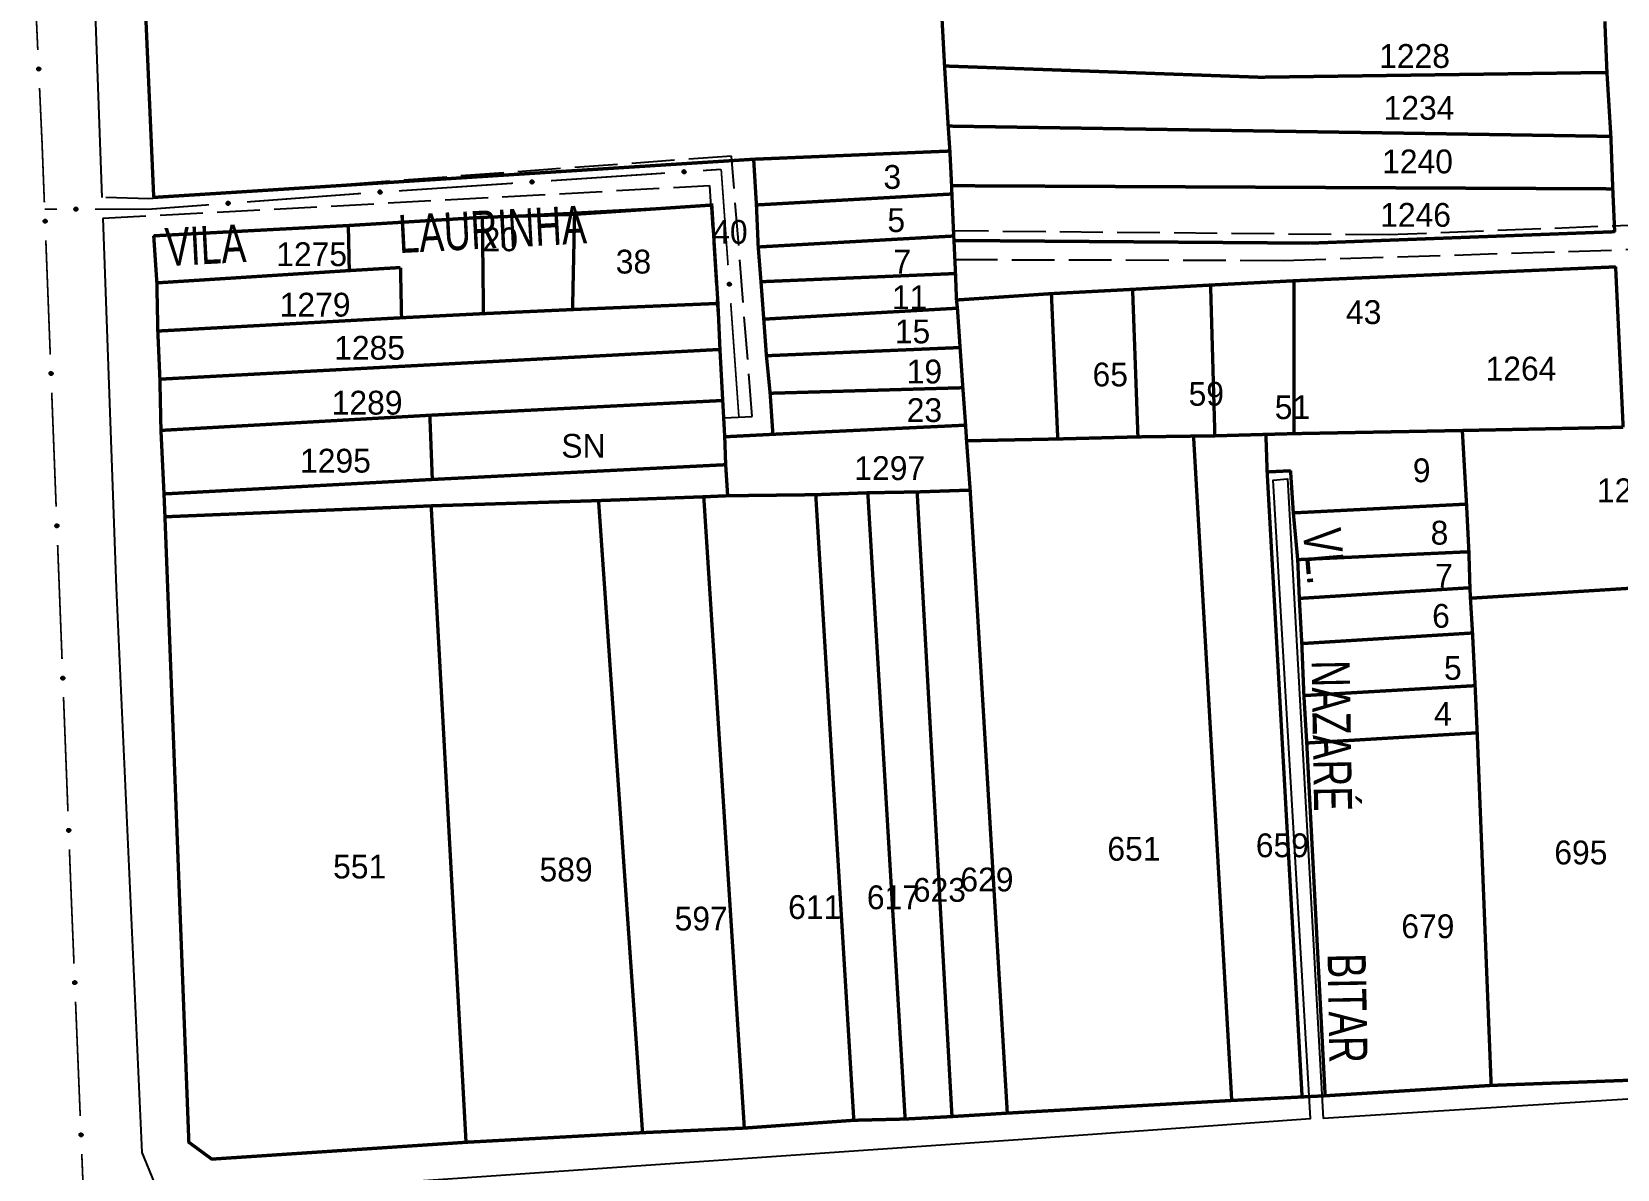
# Model space of a CAD drawing. Extents: x 202481 to 204056, y 4838981 to 4840330.
# Drawn here: x 202743.9 to 202910.4, y 4839512.3 to 4839631.7 of the extents above; entities that cross this region are included whole.
import ezdxf
from ezdxf.enums import TextEntityAlignment as Align

# ---------------------------------------------------------------- set-up
doc = ezdxf.new("R2010")
doc.units = 0
doc.header["$LTSCALE"] = 1.5
doc.header["$MEASUREMENT"] = 0
doc.linetypes.add('TRACO_11', pattern=[8, 3, -1, 3, -1])
for name, color, linetype in [('CD_MALHA_LOTES', 7, 'CONTINUOUS'), ('RU-QUADRA', 210, 'CONTINUOUS'), ('SV-EIXO-RUA-PAV', 20, 'CONTINUOUS'), ('SV-RUA-PAVIM', 7, 'CONTINUOUS'), ('SV-TXT-RUA-PAV', 7, 'CONTINUOUS'), ('Th_NmrPort', 1, 'CONTINUOUS')]:
    doc.layers.add(name, color=color, linetype=linetype)
doc.styles.add('ARIAL', font='ARIAL.SHX')

msp = doc.modelspace()

# ---------------------------------------------------------------- linework, layer by layer
at = {"layer": 'CD_MALHA_LOTES', "linetype": 'Continuous', "const_width": 0.35, "flags": 128}
for points in [[(202756.68, 4839614.35), (202754.56, 4839662.7)], [(202839.74, 4839628.15), (202839.44, 4839633.71)], [(202909.09, 4839632.84), (202909.31, 4839627.47)], [(202840.12, 4839621.84), (202839.74, 4839628.15)], [(202839.74, 4839628.15), (202872.86, 4839626.97)], [(202872.86, 4839626.97), (202909.31, 4839627.47)], [(202909.31, 4839627.47), (202909.72, 4839620.76)], [(202840.3, 4839619.22), (202840.12, 4839621.84)], [(202840.12, 4839621.84), (202909.72, 4839620.76)], [(202909.72, 4839620.76), (202909.92, 4839615.25)], [(202819.69, 4839618.36), (202840.3, 4839619.22)], [(202840.48, 4839615.58), (202840.3, 4839619.22)], [(202819.69, 4839618.36), (202756.68, 4839614.35)], [(202819.98, 4839613.56), (202819.69, 4839618.36)], [(202840.51, 4839614.71), (202840.48, 4839615.58)], [(202840.48, 4839615.58), (202909.92, 4839615.25)], [(202819.98, 4839613.56), (202840.51, 4839614.71)], [(202840.7, 4839610.3), (202840.51, 4839614.71)], [(202909.92, 4839615.25), (202910.12, 4839610.75)], [(202777.12, 4839611.4), (202791.2, 4839612.26)], [(202791.2, 4839612.26), (202800.88, 4839612.58)], [(202791.31, 4839602.15), (202791.2, 4839612.26)], [(202800.67, 4839602.58), (202800.88, 4839612.58)], [(202800.88, 4839612.58), (202815.29, 4839613.55), (202815.94, 4839603.22)], [(202820.17, 4839609.15), (202819.98, 4839613.56)], [(202756.68, 4839610.32), (202777.12, 4839611.4)], [(202777.22, 4839606.67), (202777.12, 4839611.4)], [(202910.12, 4839610.75), (202878.17, 4839609.55)], [(202757.01, 4839605.38), (202756.68, 4839610.32)], [(202820.17, 4839609.15), (202840.7, 4839610.3)], [(202820.46, 4839605.5), (202820.17, 4839609.15)], [(202840.73, 4839609.83), (202840.7, 4839610.3)], [(202840.73, 4839609.83), (202840.89, 4839606.36)], [(202878.17, 4839609.55), (202840.73, 4839609.83)], [(202876.44, 4839605.6), (202910.22, 4839607.06)], [(202910.22, 4839607.06), (202911.01, 4839590.22)], [(202757.01, 4839605.38), (202777.22, 4839606.67)], [(202782.6, 4839606.99), (202777.22, 4839606.67)], [(202782.71, 4839601.72), (202782.6, 4839606.99)], [(202820.46, 4839605.5), (202840.89, 4839606.36)], [(202820.75, 4839601.57), (202820.46, 4839605.5)], [(202840.89, 4839606.36), (202840.99, 4839603.58)], [(202867.68, 4839605.15), (202876.44, 4839605.6)], [(202876.44, 4839589.55), (202876.44, 4839605.6)], [(202757.11, 4839600.32), (202757.01, 4839605.38)], [(202840.99, 4839603.58), (202850.96, 4839604.25)], [(202850.96, 4839604.25), (202859.49, 4839604.7)], [(202851.63, 4839588.99), (202850.96, 4839604.25)], [(202859.49, 4839604.7), (202867.68, 4839605.15)], [(202860.05, 4839589.21), (202859.49, 4839604.7)], [(202868.13, 4839589.32), (202867.68, 4839605.15)], [(202791.31, 4839602.15), (202782.71, 4839601.72)], [(202800.67, 4839602.58), (202791.31, 4839602.15)], [(202815.94, 4839603.22), (202800.67, 4839602.58)], [(202815.94, 4839603.22), (202816.15, 4839598.39)], [(202820.75, 4839601.57), (202841.09, 4839602.72)], [(202841.09, 4839602.72), (202840.99, 4839603.58)], [(202841.37, 4839598.59), (202841.09, 4839602.72)], [(202757.11, 4839600.32), (202782.71, 4839601.72)], [(202821.03, 4839597.73), (202820.75, 4839601.57)], [(202757.33, 4839595.27), (202757.11, 4839600.32)], [(202757.33, 4839595.27), (202816.15, 4839598.39)], [(202816.15, 4839598.39), (202816.44, 4839593.03)], [(202821.03, 4839597.73), (202841.37, 4839598.59)], [(202821.42, 4839593.79), (202821.03, 4839597.73)], [(202841.66, 4839594.37), (202841.37, 4839598.59)], [(202757.44, 4839589.89), (202757.33, 4839595.27)], [(202821.42, 4839593.79), (202841.66, 4839594.37)], [(202821.71, 4839589.48), (202821.42, 4839593.79)], [(202841.95, 4839590.44), (202841.66, 4839594.37)], [(202785.68, 4839591.48), (202816.44, 4839593.03)], [(202816.44, 4839593.03), (202816.65, 4839589.22)], [(202757.44, 4839589.89), (202785.68, 4839591.48)], [(202785.94, 4839584.74), (202785.68, 4839591.48)], [(202841.95, 4839590.44), (202821.71, 4839589.48)], [(202842.05, 4839588.8), (202841.95, 4839590.44)], [(202757.76, 4839583.22), (202757.44, 4839589.89)], [(202816.65, 4839589.22), (202821.71, 4839589.48)], [(202816.75, 4839586.29), (202816.65, 4839589.22)], [(202842.05, 4839588.8), (202851.63, 4839588.99)], [(202842.43, 4839583.62), (202842.05, 4839588.8)], [(202860.05, 4839589.21), (202851.63, 4839588.99)], [(202865.89, 4839589.29), (202860.05, 4839589.21)], [(202865.89, 4839589.29), (202868.13, 4839589.32)], [(202869.9, 4839519.54), (202865.89, 4839589.29)], [(202873.49, 4839589.47), (202868.13, 4839589.32)], [(202873.49, 4839589.47), (202876.44, 4839589.55)], [(202873.62, 4839585.53), (202873.49, 4839589.47)], [(202894.12, 4839589.88), (202876.44, 4839589.55)], [(202894.12, 4839589.88), (202911.01, 4839590.22)], [(202894.56, 4839582.15), (202894.12, 4839589.88)], [(202816.75, 4839586.29), (202785.94, 4839584.74)], [(202816.96, 4839583.03), (202816.75, 4839586.29)], [(202873.62, 4839585.53), (202876.08, 4839585.65)], [(202877.29, 4839519.91), (202873.62, 4839585.53)], [(202876.08, 4839585.65), (202876.37, 4839581.23)], [(202757.76, 4839583.22), (202785.94, 4839584.74)], [(202757.86, 4839580.82), (202757.76, 4839583.22)], [(202785.82, 4839581.97), (202803.4, 4839582.52)], [(202803.4, 4839582.52), (202814.45, 4839582.92)], [(202808.02, 4839516.16), (202803.4, 4839582.52)], [(202814.45, 4839582.92), (202816.96, 4839583.03)], [(202818.71, 4839516.64), (202814.45, 4839582.92)], [(202826.21, 4839583.14), (202816.96, 4839583.03)], [(202826.21, 4839583.14), (202831.68, 4839583.34)], [(202830.21, 4839517.46), (202826.21, 4839583.14)], [(202831.68, 4839583.34), (202836.86, 4839583.43)], [(202835.6, 4839517.59), (202831.68, 4839583.34)], [(202836.86, 4839583.43), (202842.43, 4839583.62)], [(202840.52, 4839517.85), (202836.86, 4839583.43)], [(202846.33, 4839518.21), (202842.43, 4839583.62)], [(202876.37, 4839581.23), (202894.56, 4839582.15)], [(202894.81, 4839577.15), (202894.56, 4839582.15)], [(202757.86, 4839580.82), (202785.82, 4839581.97)], [(202789.48, 4839515.15), (202762.78, 4839513.38), (202760.37, 4839515.15), (202757.86, 4839580.82)], [(202789.48, 4839515.15), (202785.82, 4839581.97)], [(202876.83, 4839576.32), (202876.37, 4839581.23)], [(202876.83, 4839576.32), (202894.81, 4839577.15)], [(202894.92, 4839573.37), (202894.81, 4839577.15)], [(202877, 4839572.25), (202876.83, 4839576.32)], [(202877, 4839572.25), (202894.92, 4839573.37)], [(202877.26, 4839567.51), (202877, 4839572.25)], [(202894.97, 4839572.27), (202894.92, 4839573.37)], [(202894.97, 4839572.27), (202911.64, 4839573.31)], [(202895.19, 4839568.62), (202894.97, 4839572.27)], [(202877.26, 4839567.51), (202895.19, 4839568.62)], [(202877.48, 4839562.05), (202877.26, 4839567.51)], [(202895.46, 4839563.09), (202895.19, 4839568.62)], [(202877.48, 4839562.05), (202895.46, 4839563.09)], [(202895.68, 4839558.14), (202895.46, 4839563.09)], [(202877.78, 4839557.07), (202877.48, 4839562.05)], [(202877.78, 4839557.07), (202895.68, 4839558.14)], [(202897.15, 4839521.12), (202895.68, 4839558.14)], [(202879.71, 4839520.03), (202877.78, 4839557.07)], [(202897.15, 4839521.12), (202879.71, 4839520.03)], [(202913.51, 4839521.73), (202897.15, 4839521.12)], [(202869.9, 4839519.54), (202846.33, 4839518.21)], [(202877.29, 4839519.91), (202869.9, 4839519.54)], [(202879.71, 4839520.03), (202877.29, 4839519.91)], [(202830.21, 4839517.46), (202818.71, 4839516.64)], [(202835.6, 4839517.59), (202830.21, 4839517.46)], [(202840.52, 4839517.85), (202835.6, 4839517.59)], [(202846.33, 4839518.21), (202840.52, 4839517.85)], [(202808.02, 4839516.16), (202789.48, 4839515.15)], [(202818.71, 4839516.64), (202808.02, 4839516.16)]]:
    msp.add_lwpolyline(points, dxfattribs=at)
at = {"layer": 'RU-QUADRA', "linetype": 'Continuous', "const_width": 0.18, "flags": 128}
for points in [[(202913.51, 4839521.73), (202897.15, 4839521.12), (202879.71, 4839520.03), (202877.78, 4839557.07), (202877.48, 4839562.05), (202877.26, 4839567.51), (202877, 4839572.25), (202876.83, 4839576.32), (202876.37, 4839581.23), (202876.08, 4839585.65), (202873.62, 4839585.53), (202877.29, 4839519.91), (202869.9, 4839519.54), (202846.33, 4839518.21), (202840.52, 4839517.85), (202835.6, 4839517.59), (202830.21, 4839517.46), (202818.71, 4839516.64), (202808.02, 4839516.16), (202789.48, 4839515.15), (202762.78, 4839513.38), (202760.37, 4839515.15), (202757.86, 4839580.82), (202757.44, 4839589.89), (202757.33, 4839595.27), (202757.11, 4839600.32), (202757.01, 4839605.38), (202756.68, 4839610.32), (202777.12, 4839611.4), (202791.2, 4839612.26), (202815.29, 4839613.55), (202815.94, 4839603.22), (202816.15, 4839598.39), (202816.44, 4839593.03), (202816.65, 4839589.22), (202821.71, 4839589.48), (202821.42, 4839593.79), (202821.03, 4839597.73), (202820.75, 4839601.57), (202820.46, 4839605.5), (202820.17, 4839609.15), (202819.98, 4839613.56), (202819.69, 4839618.36), (202756.68, 4839614.35), (202754.56, 4839662.7)], [(202909.09, 4839632.84), (202909.31, 4839627.47), (202909.72, 4839620.76), (202909.92, 4839615.25), (202910.12, 4839610.75), (202878.17, 4839609.55), (202840.73, 4839609.83), (202840.89, 4839606.36), (202840.99, 4839603.58), (202850.96, 4839604.25), (202859.49, 4839604.7), (202867.68, 4839605.15), (202876.44, 4839605.6), (202910.22, 4839607.06), (202911.01, 4839590.22)]]:
    msp.add_lwpolyline(points, dxfattribs=at)
at = {"layer": 'SV-EIXO-RUA-PAV', "const_width": 0.18}
for points in [[(202743.955666, 4839641.818903), (202744.505232, 4839629.831494)], [(202744.688421, 4839625.835691), (202744.917407, 4839620.840937)], [(202744.917407, 4839620.840937), (202744.95, 4839620.13)], [(202744.95, 4839620.13), (202745.193379, 4839613.846396)], [(202816.28, 4839617.3), (202814.370649, 4839617.17247)], [(202816.28616, 4839617.213825), (202816.28, 4839617.3)], [(202816.999175, 4839607.239277), (202816.28616, 4839617.213825)], [(202794.415113, 4839615.839592), (202782.441791, 4839615.039865)], [(202810.379542, 4839616.905894), (202798.40622, 4839616.106167)], [(202778.451056, 4839614.768012), (202766.484113, 4839613.877909)], [(202745.512633, 4839613.11), (202745.22, 4839613.11)], [(202746.512633, 4839613.11), (202745.512633, 4839613.11)], [(202756.16, 4839613.11), (202750.512633, 4839613.11)], [(202756.511661, 4839613.136155), (202756.16, 4839613.11)], [(202762.495133, 4839613.581207), (202756.511661, 4839613.136155)], [(202745.348193, 4839609.849393), (202745.812633, 4839597.858384)], [(202818.14, 4839591.28), (202817.284382, 4839603.249458)], [(202745.967447, 4839593.861381), (202746.431887, 4839581.870372)], [(202746.586701, 4839577.873369), (202747.051141, 4839565.88236)], [(202747.205954, 4839561.885357), (202747.670395, 4839549.894348)], [(202747.825208, 4839545.897345), (202748.018725, 4839540.901091)], [(202748.018725, 4839540.901091), (202748.03, 4839540.61)], [(202748.03, 4839540.61), (202748.304917, 4839533.906945)], [(202748.468834, 4839529.910305), (202748.960584, 4839517.920385)], [(202749.124501, 4839513.923745), (202749.247439, 4839510.926265)]]:
    msp.add_lwpolyline(points, dxfattribs=at)
at = {"layer": 'SV-EIXO-RUA-PAV'}
for points in [[(202744.700212, 4839627.982164), (202744.736806, 4839627.949716), (202744.761622, 4839627.914345), (202744.773829, 4839627.878887), (202744.776445, 4839627.844741), (202744.775187, 4839627.809506), (202744.766082, 4839627.774262), (202744.747311, 4839627.737384), (202744.715019, 4839627.700446), (202744.677114, 4839627.677406), (202744.642992, 4839627.663579), (202744.607543, 4839627.6588), (202744.573335, 4839627.660596), (202744.537039, 4839627.671265), (202744.499852, 4839627.690652), (202744.463495, 4839627.724022), (202744.439404, 4839627.758865), (202744.428498, 4839627.793472), (202744.42392, 4839627.82914), (202744.425635, 4839627.865096), (202744.434772, 4839627.899641), (202744.45436, 4839627.937047), (202744.487771, 4839627.972494), (202744.522249, 4839627.996919), (202744.556694, 4839628.008308), (202744.59191, 4839628.012025), (202744.627266, 4839628.011193), (202744.663075, 4839628.003515), (202744.700212, 4839627.982164)], [(202796.561364, 4839615.872619), (202796.529687, 4839615.835355), (202796.494842, 4839615.809806), (202796.459646, 4839615.796862), (202796.425562, 4839615.793533), (202796.390309, 4839615.794055), (202796.354883, 4839615.802423), (202796.317621, 4839615.820419), (202796.280017, 4839615.851933), (202796.25619, 4839615.889349), (202796.241654, 4839615.923175), (202796.236136, 4839615.958516), (202796.237217, 4839615.992754), (202796.247126, 4839616.029266), (202796.265732, 4839616.066849), (202796.298336, 4839616.103894), (202796.332669, 4839616.128708), (202796.36704, 4839616.140334), (202796.402604, 4839616.145656), (202796.438589, 4839616.144692), (202796.473317, 4839616.136278), (202796.511124, 4839616.117475), (202796.547261, 4839616.084811), (202796.5724, 4839616.050851), (202796.584506, 4839616.016652), (202796.588957, 4839615.98152), (202796.588864, 4839615.946156), (202796.581935, 4839615.910194), (202796.561364, 4839615.872619)], [(202812.525793, 4839616.938922), (202812.494116, 4839616.901658), (202812.459271, 4839616.876109), (202812.424075, 4839616.863164), (202812.389992, 4839616.859836), (202812.354738, 4839616.860357), (202812.319312, 4839616.868725), (202812.28205, 4839616.886722), (202812.244446, 4839616.918236), (202812.22062, 4839616.955651), (202812.206083, 4839616.989477), (202812.200565, 4839617.024818), (202812.201646, 4839617.059056), (202812.211555, 4839617.095568), (202812.230161, 4839617.133151), (202812.262765, 4839617.170197), (202812.297098, 4839617.19501), (202812.331469, 4839617.206636), (202812.367034, 4839617.211958), (202812.403018, 4839617.210994), (202812.437746, 4839617.20258), (202812.475553, 4839617.183778), (202812.51169, 4839617.151114), (202812.536829, 4839617.117153), (202812.548935, 4839617.082954), (202812.553387, 4839617.047823), (202812.553293, 4839617.012458), (202812.546364, 4839616.976496), (202812.525793, 4839616.938922)], [(202764.641073, 4839613.630438), (202764.609678, 4839613.592936), (202764.575027, 4839613.567125), (202764.53993, 4839613.553915), (202764.505873, 4839613.550329), (202764.470617, 4839613.550585), (202764.435128, 4839613.558684), (202764.397731, 4839613.576399), (202764.35989, 4839613.607628), (202764.335782, 4839613.644863), (202764.32099, 4839613.678579), (202764.315206, 4839613.713877), (202764.316028, 4839613.748122), (202764.325661, 4839613.784707), (202764.343983, 4839613.82243), (202764.376307, 4839613.859721), (202764.410451, 4839613.884792), (202764.444734, 4839613.896678), (202764.480257, 4839613.902268), (202764.516247, 4839613.901576), (202764.551038, 4839613.893424), (202764.588986, 4839613.874908), (202764.625369, 4839613.842518), (202764.650763, 4839613.808748), (202764.663127, 4839613.774641), (202764.667844, 4839613.739544), (202764.668017, 4839613.70418), (202764.66136, 4839613.668167), (202764.641073, 4839613.630438)], [(202780.596934, 4839614.806317), (202780.565257, 4839614.769053), (202780.530413, 4839614.743504), (202780.495217, 4839614.73056), (202780.461133, 4839614.727231), (202780.42588, 4839614.727753), (202780.390454, 4839614.73612), (202780.353191, 4839614.754117), (202780.315588, 4839614.785631), (202780.291761, 4839614.823046), (202780.277224, 4839614.856873), (202780.271707, 4839614.892213), (202780.272788, 4839614.926452), (202780.282696, 4839614.962963), (202780.301303, 4839615.000547), (202780.333907, 4839615.037592), (202780.368239, 4839615.062405), (202780.402611, 4839615.074032), (202780.438175, 4839615.079354), (202780.47416, 4839615.07839), (202780.508888, 4839615.069975), (202780.546695, 4839615.051173), (202780.582832, 4839615.018509), (202780.607971, 4839614.984549), (202780.620077, 4839614.950349), (202780.624528, 4839614.915218), (202780.624435, 4839614.879853), (202780.617506, 4839614.843891), (202780.596934, 4839614.806317)], [(202748.656313, 4839612.999919), (202748.622223, 4839612.964849), (202748.585753, 4839612.941679), (202748.549773, 4839612.931109), (202748.515543, 4839612.930059), (202748.480403, 4839612.932929), (202748.445613, 4839612.943639), (202748.409633, 4839612.964079), (202748.374213, 4839612.998029), (202748.352933, 4839613.036949), (202748.340683, 4839613.071669), (202748.337533, 4839613.107299), (202748.340893, 4839613.141389), (202748.353213, 4839613.177159), (202748.374283, 4839613.213419), (202748.409283, 4839613.248209), (202748.445193, 4839613.270679), (202748.480263, 4839613.279989), (202748.516103, 4839613.282929), (202748.551943, 4839613.279569), (202748.586033, 4839613.268859), (202748.622503, 4839613.247579), (202748.656383, 4839613.212579), (202748.679203, 4839613.177019), (202748.689003, 4839613.142089), (202748.691103, 4839613.106739), (202748.688653, 4839613.071459), (202748.679343, 4839613.036039), (202748.656313, 4839612.999919)], [(202745.375223, 4839611.995727), (202745.411586, 4839611.96302), (202745.43615, 4839611.927474), (202745.448105, 4839611.89193), (202745.450479, 4839611.857767), (202745.448971, 4839611.822542), (202745.439616, 4839611.787363), (202745.420583, 4839611.750619), (202745.38803, 4839611.713912), (202745.349962, 4839611.691142), (202745.315743, 4839611.677557), (202745.280261, 4839611.67303), (202745.246067, 4839611.675068), (202745.209847, 4839611.685995), (202745.172798, 4839611.705646), (202745.13668, 4839611.739273), (202745.112837, 4839611.774286), (202745.102176, 4839611.80897), (202745.097852, 4839611.844669), (202745.099822, 4839611.880612), (202745.109205, 4839611.915091), (202745.129057, 4839611.952357), (202745.16272, 4839611.987567), (202745.19737, 4839612.011746), (202745.231894, 4839612.02289), (202745.267136, 4839612.026357), (202745.302485, 4839612.025274), (202745.338239, 4839612.017342), (202745.375223, 4839611.995727)], [(202817.042223, 4839605.093204), (202817.004811, 4839605.124706), (202816.9791, 4839605.159431), (202816.965991, 4839605.194566), (202816.962503, 4839605.228634), (202816.962861, 4839605.263889), (202816.971063, 4839605.299354), (202816.988885, 4839605.3367), (202817.020223, 4839605.374451), (202817.057527, 4839605.398452), (202817.091285, 4839605.413146), (202817.1266, 4839605.418829), (202817.160843, 4839605.417908), (202817.1974, 4839605.40817), (202817.23507, 4839605.389739), (202817.272267, 4839605.357308), (202817.29724, 4839605.323092), (202817.309027, 4839605.288775), (202817.314515, 4839605.253236), (202817.313719, 4839605.217247), (202817.305467, 4839605.182481), (202817.286842, 4839605.144586), (202817.254347, 4839605.108297), (202817.220504, 4839605.082999), (202817.186362, 4839605.070734), (202817.151252, 4839605.066119), (202817.115887, 4839605.066047), (202817.079893, 4839605.072808), (202817.042223, 4839605.093204)], [(202745.994477, 4839596.007715), (202746.03084, 4839595.975008), (202746.055404, 4839595.939462), (202746.067359, 4839595.903918), (202746.069733, 4839595.869755), (202746.068225, 4839595.83453), (202746.05887, 4839595.799352), (202746.039837, 4839595.762607), (202746.007284, 4839595.7259), (202745.969216, 4839595.70313), (202745.934997, 4839595.689545), (202745.899515, 4839595.685018), (202745.865321, 4839595.687056), (202745.829101, 4839595.697983), (202745.792052, 4839595.717634), (202745.755934, 4839595.751261), (202745.732091, 4839595.786274), (202745.72143, 4839595.820958), (202745.717106, 4839595.856657), (202745.719076, 4839595.8926), (202745.728458, 4839595.927079), (202745.748311, 4839595.964346), (202745.781974, 4839595.999555), (202745.816624, 4839596.023734), (202745.851148, 4839596.034879), (202745.88639, 4839596.038345), (202745.921739, 4839596.037262), (202745.957493, 4839596.02933), (202745.994477, 4839596.007715)], [(202746.613731, 4839580.019704), (202746.650094, 4839579.986996), (202746.674658, 4839579.951451), (202746.686613, 4839579.915907), (202746.688987, 4839579.881743), (202746.687479, 4839579.846518), (202746.678124, 4839579.81134), (202746.659091, 4839579.774596), (202746.626538, 4839579.737888), (202746.58847, 4839579.715118), (202746.554251, 4839579.701533), (202746.518769, 4839579.697006), (202746.484575, 4839579.699045), (202746.448355, 4839579.709971), (202746.411306, 4839579.729622), (202746.375188, 4839579.763249), (202746.351345, 4839579.798262), (202746.340684, 4839579.832946), (202746.33636, 4839579.868645), (202746.33833, 4839579.904588), (202746.347712, 4839579.939067), (202746.367565, 4839579.976334), (202746.401228, 4839580.011543), (202746.435878, 4839580.035722), (202746.470402, 4839580.046867), (202746.505644, 4839580.050333), (202746.540993, 4839580.049251), (202746.576747, 4839580.041318), (202746.613731, 4839580.019704)], [(202747.232985, 4839564.031692), (202747.269348, 4839563.998985), (202747.293912, 4839563.963439), (202747.305867, 4839563.927895), (202747.308241, 4839563.893731), (202747.306733, 4839563.858506), (202747.297377, 4839563.823328), (202747.278345, 4839563.786584), (202747.245792, 4839563.749876), (202747.207724, 4839563.727106), (202747.173505, 4839563.713521), (202747.138023, 4839563.708995), (202747.103829, 4839563.711033), (202747.067609, 4839563.721959), (202747.03056, 4839563.74161), (202746.994442, 4839563.775237), (202746.970599, 4839563.810251), (202746.959938, 4839563.844934), (202746.955614, 4839563.880633), (202746.957584, 4839563.916576), (202746.966966, 4839563.951055), (202746.986819, 4839563.988322), (202747.020481, 4839564.023531), (202747.055132, 4839564.04771), (202747.089656, 4839564.058855), (202747.124898, 4839564.062321), (202747.160247, 4839564.061239), (202747.196001, 4839564.053306), (202747.232985, 4839564.031692)], [(202747.852239, 4839548.04368), (202747.888602, 4839548.010973), (202747.913166, 4839547.975427), (202747.925121, 4839547.939883), (202747.927495, 4839547.905719), (202747.925987, 4839547.870494), (202747.916631, 4839547.835316), (202747.897599, 4839547.798572), (202747.865046, 4839547.761864), (202747.826978, 4839547.739094), (202747.792759, 4839547.725509), (202747.757277, 4839547.720983), (202747.723083, 4839547.723021), (202747.686863, 4839547.733947), (202747.649814, 4839547.753598), (202747.613696, 4839547.787225), (202747.589853, 4839547.822239), (202747.579192, 4839547.856922), (202747.574867, 4839547.892621), (202747.576838, 4839547.928565), (202747.58622, 4839547.963044), (202747.606073, 4839548.00031), (202747.639735, 4839548.035519), (202747.674386, 4839548.059698), (202747.70891, 4839548.070843), (202747.744152, 4839548.074309), (202747.779501, 4839548.073227), (202747.815255, 4839548.065295), (202747.852239, 4839548.04368)], [(202748.490975, 4839532.056696), (202748.527413, 4839532.024071), (202748.552058, 4839531.988582), (202748.564094, 4839531.953065), (202748.566545, 4839531.918907), (202748.565118, 4839531.883679), (202748.555843, 4839531.848479), (202748.536894, 4839531.811692), (202748.504424, 4839531.77491), (202748.466409, 4839531.752053), (202748.43222, 4839531.738391), (202748.396749, 4839531.733783), (202748.36255, 4839531.735743), (202748.326305, 4839531.746587), (202748.289212, 4839531.766153), (202748.253017, 4839531.799698), (202748.229094, 4839531.834657), (202748.218355, 4839531.869316), (202748.213949, 4839531.905006), (202748.215837, 4839531.940953), (202748.225141, 4839531.975454), (202748.244909, 4839532.012765), (202748.278491, 4839532.048051), (202748.313086, 4839532.072309), (202748.347585, 4839532.083532), (202748.38282, 4839532.087079), (202748.41817, 4839532.086077), (202748.453942, 4839532.078226), (202748.490975, 4839532.056696)], [(202749.146643, 4839516.070136), (202749.183081, 4839516.037511), (202749.207726, 4839516.002022), (202749.219761, 4839515.966505), (202749.222213, 4839515.932347), (202749.220785, 4839515.897119), (202749.21151, 4839515.861919), (202749.192562, 4839515.825132), (202749.160092, 4839515.78835), (202749.122076, 4839515.765493), (202749.087888, 4839515.751831), (202749.052417, 4839515.747223), (202749.018217, 4839515.749183), (202748.981973, 4839515.760027), (202748.94488, 4839515.779594), (202748.908685, 4839515.813138), (202748.884762, 4839515.848097), (202748.874023, 4839515.882756), (202748.869616, 4839515.918446), (202748.871505, 4839515.954393), (202748.880809, 4839515.988894), (202748.900577, 4839516.026205), (202748.934159, 4839516.061491), (202748.968754, 4839516.085749), (202749.003253, 4839516.096972), (202749.038487, 4839516.100519), (202749.073838, 4839516.099517), (202749.10961, 4839516.091666), (202749.146643, 4839516.070136)]]:
    msp.add_lwpolyline(points, close=True, dxfattribs=at)
for points in [[(202744.425635, 4839627.865096), (202744.439404, 4839627.758865)], [(202744.431037, 4839627.878062), (202744.450667, 4839627.74783)], [(202744.434772, 4839627.899641), (202744.463495, 4839627.724022)], [(202744.447195, 4839627.912952), (202744.480854, 4839627.715065)], [(202744.45436, 4839627.937047), (202744.499852, 4839627.690652)], [(202744.47277, 4839627.951005), (202744.517795, 4839627.683976)], [(202744.487771, 4839627.972494), (202744.537039, 4839627.671265)], [(202744.504109, 4839627.982493), (202744.553922, 4839627.670607)], [(202744.522249, 4839627.996919), (202744.573335, 4839627.660596)], [(202744.538862, 4839627.999112), (202744.5898, 4839627.66269)], [(202744.556694, 4839628.008308), (202744.607543, 4839627.6588)], [(202744.57399, 4839628.007552), (202744.622577, 4839627.662827)], [(202744.59191, 4839628.012025), (202744.642992, 4839627.663579)], [(202744.610856, 4839628.007876), (202744.661607, 4839627.675544)], [(202744.627266, 4839628.011193), (202744.677114, 4839627.677406)], [(202744.645246, 4839628.002623), (202744.696297, 4839627.693525)], [(202744.663075, 4839628.003515), (202744.715019, 4839627.700446)], [(202744.679885, 4839627.991917), (202744.729124, 4839627.722349)], [(202744.700212, 4839627.982164), (202744.747311, 4839627.737384)], [(202744.719427, 4839627.963679), (202744.755937, 4839627.763191)], [(202744.736806, 4839627.949716), (202744.766082, 4839627.774262)], [(202744.751039, 4839627.929613), (202744.769244, 4839627.800682)], [(202744.761622, 4839627.914345), (202744.775187, 4839627.809506)], [(202796.584506, 4839616.016652), (202796.236136, 4839615.958516)], [(202796.5724, 4839616.050851), (202796.237217, 4839615.992754)], [(202796.574939, 4839616.034288), (202796.239654, 4839615.976336)], [(202796.584111, 4839615.999344), (202796.240475, 4839615.94357)], [(202796.588957, 4839615.98152), (202796.241654, 4839615.923175)], [(202796.557598, 4839616.068686), (202796.24682, 4839616.012372)], [(202796.547261, 4839616.084811), (202796.247126, 4839616.029266)], [(202796.585205, 4839615.962492), (202796.254004, 4839615.904814)], [(202796.588864, 4839615.946156), (202796.25619, 4839615.889349)], [(202796.525463, 4839616.099361), (202796.259432, 4839616.048771)], [(202796.511124, 4839616.117475), (202796.265732, 4839616.066849)], [(202796.580671, 4839615.928001), (202796.272707, 4839615.870507)], [(202796.581935, 4839615.910194), (202796.280017, 4839615.851933)], [(202796.486884, 4839616.124136), (202796.289744, 4839616.086352)], [(202796.473317, 4839616.136278), (202796.298336, 4839616.103894)], [(202796.570691, 4839615.893145), (202796.30221, 4839615.838288)], [(202796.561364, 4839615.872619), (202796.317621, 4839615.820419)], [(202796.451665, 4839616.139561), (202796.321871, 4839616.117217)], [(202796.438589, 4839616.144692), (202796.332669, 4839616.128708)], [(202796.543284, 4839615.853023), (202796.343603, 4839615.812334)], [(202796.529687, 4839615.835355), (202796.354883, 4839615.802423)], [(202796.509886, 4839615.820705), (202796.381363, 4839615.799813)], [(202796.494842, 4839615.809806), (202796.390309, 4839615.794055)], [(202812.548935, 4839617.082954), (202812.200565, 4839617.024818)], [(202812.536829, 4839617.117153), (202812.201646, 4839617.059056)], [(202812.539368, 4839617.10059), (202812.204083, 4839617.042639)], [(202812.54854, 4839617.065646), (202812.204904, 4839617.009872)], [(202812.553387, 4839617.047823), (202812.206083, 4839616.989477)], [(202812.522028, 4839617.134988), (202812.21125, 4839617.078674)], [(202812.51169, 4839617.151114), (202812.211555, 4839617.095568)], [(202812.549634, 4839617.028795), (202812.218434, 4839616.971117)], [(202812.553293, 4839617.012458), (202812.22062, 4839616.955651)], [(202812.489892, 4839617.165663), (202812.223862, 4839617.115073)], [(202812.475553, 4839617.183778), (202812.230161, 4839617.133151)], [(202812.5451, 4839616.994303), (202812.237136, 4839616.936809)], [(202812.546364, 4839616.976496), (202812.244446, 4839616.918236)], [(202812.451313, 4839617.190438), (202812.254173, 4839617.152654)], [(202812.437746, 4839617.20258), (202812.262765, 4839617.170197)], [(202812.53512, 4839616.959447), (202812.266639, 4839616.904591)], [(202812.525793, 4839616.938922), (202812.28205, 4839616.886722)], [(202812.416094, 4839617.205864), (202812.2863, 4839617.183519)], [(202812.403018, 4839617.210994), (202812.297098, 4839617.19501)], [(202812.507713, 4839616.919325), (202812.308032, 4839616.878636)], [(202812.494116, 4839616.901658), (202812.319312, 4839616.868725)], [(202812.474315, 4839616.887008), (202812.345792, 4839616.866115)], [(202812.459271, 4839616.876109), (202812.354738, 4839616.860357)], [(202764.551038, 4839613.893424), (202764.376307, 4839613.859721)], [(202764.529362, 4839613.896544), (202764.399741, 4839613.87322)], [(202764.516247, 4839613.901576), (202764.410451, 4839613.884792)], [(202780.620077, 4839614.950349), (202780.271707, 4839614.892213)], [(202780.607971, 4839614.984549), (202780.272788, 4839614.926452)], [(202780.61051, 4839614.967985), (202780.275225, 4839614.910034)], [(202780.619682, 4839614.933041), (202780.276046, 4839614.877267)], [(202780.624528, 4839614.915218), (202780.277224, 4839614.856873)], [(202780.593169, 4839615.002384), (202780.282391, 4839614.946069)], [(202780.582832, 4839615.018509), (202780.282696, 4839614.962963)], [(202780.620776, 4839614.89619), (202780.289575, 4839614.838512)], [(202780.624435, 4839614.879853), (202780.291761, 4839614.823046)], [(202780.561034, 4839615.033059), (202780.295003, 4839614.982468)], [(202780.546695, 4839615.051173), (202780.301303, 4839615.000547)], [(202780.616242, 4839614.861698), (202780.308277, 4839614.804204)], [(202780.617506, 4839614.843891), (202780.315588, 4839614.785631)], [(202780.522455, 4839615.057833), (202780.325315, 4839615.02005)], [(202780.508888, 4839615.069975), (202780.333907, 4839615.037592)], [(202780.606262, 4839614.826842), (202780.337781, 4839614.771986)], [(202780.596934, 4839614.806317), (202780.353191, 4839614.754117)], [(202780.487236, 4839615.073259), (202780.357442, 4839615.050914)], [(202780.47416, 4839615.07839), (202780.368239, 4839615.062405)], [(202780.578855, 4839614.78672), (202780.379173, 4839614.746032)], [(202780.565257, 4839614.769053), (202780.390454, 4839614.73612)], [(202780.545457, 4839614.754403), (202780.416934, 4839614.733511)], [(202780.530413, 4839614.743504), (202780.42588, 4839614.727753)], [(202748.689003, 4839613.142089), (202748.337533, 4839613.107299)], [(202748.691103, 4839613.106739), (202748.340683, 4839613.071669)], [(202748.687455, 4839613.124846), (202748.340867, 4839613.092097)], [(202748.679203, 4839613.177019), (202748.340893, 4839613.141389)], [(202748.680633, 4839613.160324), (202748.342231, 4839613.124846)], [(202748.665623, 4839613.195801), (202748.351783, 4839613.160324)], [(202748.686091, 4839613.088004), (202748.351783, 4839613.052526)], [(202748.688653, 4839613.071459), (202748.352933, 4839613.036949)], [(202748.656383, 4839613.212579), (202748.353213, 4839613.177159)], [(202748.635603, 4839613.22855), (202748.366792, 4839613.195801)], [(202748.679268, 4839613.053891), (202748.368157, 4839613.017049)], [(202748.679343, 4839613.036039), (202748.374213, 4839612.998029)], [(202748.622503, 4839613.247579), (202748.374283, 4839613.213419)], [(202748.666987, 4839613.019778), (202748.395447, 4839612.982936)], [(202748.598761, 4839613.25584), (202748.399541, 4839613.231279)], [(202748.586033, 4839613.268859), (202748.409283, 4839613.248209)], [(202748.656313, 4839612.999919), (202748.409633, 4839612.964079)], [(202748.564648, 4839613.273579), (202748.433654, 4839613.259934)], [(202748.636968, 4839612.981571), (202748.435019, 4839612.954281)], [(202748.551943, 4839613.279569), (202748.445193, 4839613.270679)], [(202748.622223, 4839612.964849), (202748.445613, 4839612.943639)], [(202748.60149, 4839612.951552), (202748.471861, 4839612.939271)], [(202748.585753, 4839612.941679), (202748.480403, 4839612.932929)], [(202764.663127, 4839613.774641), (202764.315206, 4839613.713877)], [(202764.650763, 4839613.808748), (202764.316028, 4839613.748122)], [(202764.653427, 4839613.792204), (202764.31859, 4839613.731723)], [(202764.662863, 4839613.757331), (202764.319658, 4839613.698964)], [(202764.667844, 4839613.739544), (202764.32099, 4839613.678579)], [(202764.635827, 4839613.826471), (202764.325483, 4839613.767812)], [(202764.625369, 4839613.842518), (202764.325661, 4839613.784707)], [(202764.664235, 4839613.720489), (202764.333479, 4839613.660311)], [(202764.668017, 4839613.70418), (202764.335782, 4839613.644863)], [(202764.603462, 4839613.856902), (202764.33782, 4839613.804305)], [(202764.588986, 4839613.874908), (202764.343983, 4839613.82243)], [(202764.659961, 4839613.685964), (202764.35244, 4839613.626146)], [(202764.66136, 4839613.668167), (202764.35989, 4839613.607628)], [(202764.564697, 4839613.881385), (202764.367847, 4839613.842114)], [(202764.650245, 4839613.651034), (202764.382186, 4839613.594151)], [(202764.641073, 4839613.630438), (202764.397731, 4839613.576399)], [(202764.623142, 4839613.610705), (202764.423773, 4839613.568511)], [(202764.609678, 4839613.592936), (202764.435128, 4839613.558684)], [(202764.589989, 4839613.578137), (202764.461627, 4839613.556275)], [(202764.575027, 4839613.567125), (202764.470617, 4839613.550585)], [(202745.099822, 4839611.880612), (202745.112837, 4839611.774286)], [(202745.105316, 4839611.89354), (202745.124021, 4839611.763172)], [(202745.109205, 4839611.915091), (202745.13668, 4839611.739273)], [(202745.121721, 4839611.928314), (202745.153975, 4839611.730193)], [(202745.129057, 4839611.952357), (202745.172798, 4839611.705646)], [(202745.147566, 4839611.966184), (202745.190693, 4839611.698842)], [(202745.16272, 4839611.987567), (202745.209847, 4839611.685995)], [(202745.179128, 4839611.997449), (202745.226725, 4839611.685217)], [(202745.19737, 4839612.011746), (202745.246067, 4839611.675068)], [(202745.213998, 4839612.01382), (202745.262546, 4839611.677046)], [(202745.231894, 4839612.02289), (202745.280261, 4839611.67303)], [(202745.249185, 4839612.022011), (202745.295323, 4839611.67695)], [(202745.267136, 4839612.026357), (202745.315743, 4839611.677557)], [(202745.286052, 4839612.022073), (202745.334442, 4839611.689389)], [(202745.302485, 4839612.025274), (202745.349962, 4839611.691142)], [(202745.320404, 4839612.016576), (202745.369259, 4839611.707124)], [(202745.338239, 4839612.017342), (202745.38803, 4839611.713912)], [(202745.354966, 4839612.005625), (202745.40229, 4839611.735714)], [(202745.375223, 4839611.995727), (202745.420583, 4839611.750619)], [(202745.394306, 4839611.977107), (202745.429392, 4839611.776365)], [(202745.411586, 4839611.96302), (202745.439616, 4839611.787363)], [(202745.425676, 4839611.942818), (202745.442965, 4839611.81376)], [(202745.43615, 4839611.927474), (202745.448971, 4839611.822542)], [(202816.9791, 4839605.159431), (202816.962861, 4839605.263889)], [(202816.990069, 4839605.144438), (202816.968577, 4839605.272862)], [(202817.004811, 4839605.124706), (202816.971063, 4839605.299354)], [(202817.022542, 4839605.111191), (202816.980922, 4839605.310681)], [(202817.042223, 4839605.093204), (202816.988885, 4839605.3367)], [(202817.062792, 4839605.083972), (202817.006682, 4839605.352194)], [(202817.079893, 4839605.072808), (202817.020223, 4839605.374451)], [(202817.097694, 4839605.074155), (202817.038762, 4839605.381848)], [(202817.115887, 4839605.066047), (202817.057527, 4839605.398452)], [(202817.132206, 4839605.069782), (202817.072982, 4839605.40071)], [(202817.151252, 4839605.066119), (202817.091285, 4839605.413146)], [(202817.169052, 4839605.071048), (202817.111674, 4839605.41442)], [(202817.186362, 4839605.070734), (202817.1266, 4839605.418829)], [(202817.203953, 4839605.080383), (202817.144437, 4839605.415394)], [(202817.220504, 4839605.082999), (202817.160843, 4839605.417908)], [(202817.23827, 4839605.097884), (202817.180505, 4839605.408396)], [(202817.254347, 4839605.108297), (202817.1974, 4839605.40817)], [(202817.268794, 4839605.130162), (202817.216963, 4839605.395954)], [(202817.286842, 4839605.144586), (202817.23507, 4839605.389739)], [(202817.293389, 4839605.168856), (202817.254685, 4839605.365818)], [(202817.305467, 4839605.182481), (202817.272267, 4839605.357308)], [(202817.30865, 4839605.204148), (202817.285699, 4839605.333835)], [(202817.313719, 4839605.217247), (202817.29724, 4839605.323092)], [(202745.719076, 4839595.8926), (202745.732091, 4839595.786274)], [(202745.72457, 4839595.905528), (202745.743275, 4839595.77516)], [(202745.728458, 4839595.927079), (202745.755934, 4839595.751261)], [(202745.740975, 4839595.940302), (202745.773229, 4839595.742181)], [(202745.748311, 4839595.964346), (202745.792052, 4839595.717634)], [(202745.76682, 4839595.978172), (202745.809947, 4839595.71083)], [(202745.781974, 4839595.999555), (202745.829101, 4839595.697983)], [(202745.798382, 4839596.009437), (202745.845979, 4839595.697205)], [(202745.816624, 4839596.023734), (202745.865321, 4839595.687056)], [(202745.833252, 4839596.025809), (202745.8818, 4839595.689034)], [(202745.851148, 4839596.034879), (202745.899515, 4839595.685018)], [(202745.868439, 4839596.033999), (202745.914577, 4839595.688938)], [(202745.88639, 4839596.038345), (202745.934997, 4839595.689545)], [(202745.905306, 4839596.034062), (202745.953696, 4839595.701377)], [(202745.921739, 4839596.037262), (202745.969216, 4839595.70313)], [(202745.939658, 4839596.028564), (202745.988513, 4839595.719112)], [(202745.957493, 4839596.02933), (202746.007284, 4839595.7259)], [(202745.97422, 4839596.017613), (202746.021544, 4839595.747703)], [(202745.994477, 4839596.007715), (202746.039837, 4839595.762607)], [(202746.01356, 4839595.989095), (202746.048646, 4839595.788353)], [(202746.03084, 4839595.975008), (202746.05887, 4839595.799352)], [(202746.04493, 4839595.954806), (202746.062219, 4839595.825749)], [(202746.055404, 4839595.939462), (202746.068225, 4839595.83453)], [(202746.33833, 4839579.904588), (202746.351345, 4839579.798262)], [(202746.343824, 4839579.917516), (202746.362529, 4839579.787148)], [(202746.347712, 4839579.939067), (202746.375188, 4839579.763249)], [(202746.360229, 4839579.95229), (202746.392483, 4839579.754169)], [(202746.367565, 4839579.976334), (202746.411306, 4839579.729622)], [(202746.386073, 4839579.990161), (202746.429201, 4839579.722819)], [(202746.401228, 4839580.011543), (202746.448355, 4839579.709971)], [(202746.417636, 4839580.021425), (202746.465233, 4839579.709193)], [(202746.435878, 4839580.035722), (202746.484575, 4839579.699045)], [(202746.452506, 4839580.037797), (202746.501054, 4839579.701022)], [(202746.470402, 4839580.046867), (202746.518769, 4839579.697006)], [(202746.487693, 4839580.045987), (202746.533831, 4839579.700926)], [(202746.505644, 4839580.050333), (202746.554251, 4839579.701533)], [(202746.52456, 4839580.04605), (202746.57295, 4839579.713365)], [(202746.540993, 4839580.049251), (202746.58847, 4839579.715118)], [(202746.558912, 4839580.040552), (202746.607767, 4839579.7311)], [(202746.576747, 4839580.041318), (202746.626538, 4839579.737888)], [(202746.593474, 4839580.029601), (202746.640798, 4839579.759691)], [(202746.613731, 4839580.019704), (202746.659091, 4839579.774596)], [(202746.632814, 4839580.001083), (202746.6679, 4839579.800341)], [(202746.650094, 4839579.986996), (202746.678124, 4839579.81134)], [(202746.664184, 4839579.966794), (202746.681473, 4839579.837737)], [(202746.674658, 4839579.951451), (202746.687479, 4839579.846518)], [(202746.966966, 4839563.951055), (202746.994442, 4839563.775237)], [(202746.979483, 4839563.964278), (202747.011737, 4839563.766158)], [(202746.986819, 4839563.988322), (202747.03056, 4839563.74161)], [(202747.005327, 4839564.002149), (202747.048455, 4839563.734807)], [(202747.020481, 4839564.023531), (202747.067609, 4839563.721959)], [(202747.03689, 4839564.033413), (202747.084487, 4839563.721181)], [(202747.055132, 4839564.04771), (202747.103829, 4839563.711033)], [(202747.07176, 4839564.049785), (202747.120308, 4839563.71301)], [(202747.089656, 4839564.058855), (202747.138023, 4839563.708995)], [(202747.106947, 4839564.057975), (202747.153085, 4839563.712914)], [(202747.124898, 4839564.062321), (202747.173505, 4839563.713521)], [(202747.143814, 4839564.058038), (202747.192204, 4839563.725353)], [(202747.160247, 4839564.061239), (202747.207724, 4839563.727106)], [(202747.178166, 4839564.052541), (202747.227021, 4839563.743088)], [(202747.196001, 4839564.053306), (202747.245792, 4839563.749876)], [(202747.212728, 4839564.041589), (202747.260052, 4839563.771679)], [(202747.232985, 4839564.031692), (202747.278345, 4839563.786584)], [(202747.252068, 4839564.013071), (202747.287154, 4839563.812329)], [(202747.269348, 4839563.998985), (202747.297377, 4839563.823328)], [(202747.283438, 4839563.978782), (202747.300727, 4839563.849725)], [(202747.293912, 4839563.963439), (202747.306733, 4839563.858506)], [(202746.957584, 4839563.916576), (202746.970599, 4839563.810251)], [(202746.963078, 4839563.929504), (202746.981783, 4839563.799136)], [(202747.576838, 4839547.928565), (202747.589853, 4839547.822239)], [(202747.582332, 4839547.941492), (202747.601037, 4839547.811124)], [(202747.58622, 4839547.963044), (202747.613696, 4839547.787225)], [(202747.598737, 4839547.976266), (202747.630991, 4839547.778146)], [(202747.606073, 4839548.00031), (202747.649814, 4839547.753598)], [(202747.624581, 4839548.014137), (202747.667709, 4839547.746795)], [(202747.639735, 4839548.035519), (202747.686863, 4839547.733947)], [(202747.656144, 4839548.045401), (202747.703741, 4839547.733169)], [(202747.674386, 4839548.059698), (202747.723083, 4839547.723021)], [(202747.691014, 4839548.061773), (202747.739562, 4839547.724998)], [(202747.70891, 4839548.070843), (202747.757277, 4839547.720983)], [(202747.726201, 4839548.069963), (202747.772339, 4839547.724902)], [(202747.744152, 4839548.074309), (202747.792759, 4839547.725509)], [(202747.763068, 4839548.070026), (202747.811458, 4839547.737341)], [(202747.779501, 4839548.073227), (202747.826978, 4839547.739094)], [(202747.797419, 4839548.064529), (202747.846275, 4839547.755077)], [(202747.815255, 4839548.065295), (202747.865046, 4839547.761864)], [(202747.831982, 4839548.053577), (202747.879306, 4839547.783667)], [(202747.852239, 4839548.04368), (202747.897599, 4839547.798572)], [(202747.871322, 4839548.025059), (202747.906408, 4839547.824317)], [(202747.888602, 4839548.010973), (202747.916631, 4839547.835316)], [(202747.902692, 4839547.99077), (202747.919981, 4839547.861713)], [(202747.913166, 4839547.975427), (202747.925987, 4839547.870494)], [(202748.215837, 4839531.940953), (202748.229094, 4839531.834657)], [(202748.221302, 4839531.953893), (202748.240304, 4839531.823568)], [(202748.225141, 4839531.975454), (202748.253017, 4839531.799698)], [(202748.237628, 4839531.988705), (202748.270333, 4839531.790658)], [(202748.244909, 4839532.012765), (202748.289212, 4839531.766153)], [(202748.263386, 4839532.026634), (202748.307123, 4839531.759391)], [(202748.278491, 4839532.048051), (202748.326305, 4839531.746587)], [(202748.294877, 4839532.05797), (202748.343186, 4839531.745848)], [(202748.313086, 4839532.072309), (202748.36255, 4839531.735743)], [(202748.32971, 4839532.074421), (202748.379025, 4839531.737758)], [(202748.347585, 4839532.083532), (202748.396749, 4839531.733783)], [(202748.364878, 4839532.082692), (202748.411802, 4839531.737737)], [(202748.38282, 4839532.087079), (202748.43222, 4839531.738391)], [(202748.401745, 4839532.082839), (202748.450892, 4839531.750265)], [(202748.41817, 4839532.086077), (202748.466409, 4839531.752053)], [(202748.436109, 4839532.07742), (202748.485669, 4839531.76808)], [(202748.453942, 4839532.078226), (202748.504424, 4839531.77491)], [(202748.470696, 4839532.066547), (202748.518635, 4839531.796745)], [(202748.490975, 4839532.056696), (202748.536894, 4839531.811692)], [(202748.510101, 4839532.038119), (202748.545644, 4839531.837457)], [(202748.527413, 4839532.024071), (202748.555843, 4839531.848479)], [(202748.541549, 4839532.003901), (202748.559132, 4839531.874883)], [(202748.552058, 4839531.988582), (202748.565118, 4839531.883679)], [(202748.871505, 4839515.954393), (202748.884762, 4839515.848097)], [(202748.87697, 4839515.967333), (202748.895972, 4839515.837008)], [(202748.880809, 4839515.988894), (202748.908685, 4839515.813138)], [(202748.893296, 4839516.002145), (202748.926, 4839515.804098)], [(202748.900577, 4839516.026205), (202748.94488, 4839515.779594)], [(202748.919053, 4839516.040074), (202748.96279, 4839515.772831)], [(202748.934159, 4839516.061491), (202748.981973, 4839515.760027)], [(202748.950544, 4839516.07141), (202748.998853, 4839515.759288)], [(202748.968754, 4839516.085749), (202749.018217, 4839515.749183)], [(202748.985377, 4839516.087861), (202749.034692, 4839515.751198)], [(202749.003253, 4839516.096972), (202749.052417, 4839515.747223)], [(202749.020545, 4839516.096132), (202749.067469, 4839515.751177)], [(202749.038487, 4839516.100519), (202749.087888, 4839515.751831)], [(202749.057412, 4839516.096279), (202749.10656, 4839515.763705)], [(202749.073838, 4839516.099517), (202749.122076, 4839515.765493)], [(202749.091776, 4839516.09086), (202749.141337, 4839515.78152)], [(202749.10961, 4839516.091666), (202749.160092, 4839515.78835)], [(202749.126364, 4839516.079987), (202749.174303, 4839515.810185)], [(202749.146643, 4839516.070136), (202749.192562, 4839515.825132)], [(202749.165769, 4839516.051559), (202749.201312, 4839515.850897)], [(202749.183081, 4839516.037511), (202749.21151, 4839515.861919)], [(202749.197217, 4839516.017341), (202749.214799, 4839515.888323)], [(202749.207726, 4839516.002022), (202749.220785, 4839515.897119)]]:
    msp.add_lwpolyline(points, dxfattribs=at)
at = {"layer": 'SV-RUA-PAVIM', "linetype": 'Continuous'}
for points in [[(202751.27, 4839614.35, 8.13), (202749.6, 4839660.8, 6.2), (202748.31, 4839694.76, 5.71)], [(202751.35, 4839612.16, 8.13), (202752.75, 4839573.35, 8.13), (202755.42, 4839514.06, 10.63), (202756.71, 4839510.91, 10.63), (202758.6, 4839509.33, 10.63), (202847.46, 4839515.44, 10.65), (202878.16, 4839517.63, 10.74), (202874.26, 4839584.65, 10.74), (202875.76, 4839584.8, 10.74), (202879.52, 4839517.63, 10.74)], [(202914.45, 4839608.97, 9.52), (202917.91, 4839523.52, 10.74), (202917.03, 4839521.24, 10.74), (202914.22, 4839519.85, 10.74), (202879.52, 4839517.63, 10.74)]]:
    msp.add_polyline3d(points, dxfattribs=at)
at = {"layer": 'SV-RUA-PAVIM', "linetype": 'TRACO_11'}
for points in [[(202751.35, 4839612.16, 8.13), (202815.04, 4839615.59, 8.13), (202816.59, 4839591.2, 8.13), (202819.54, 4839591.36, 8.13), (202817.37, 4839618.7, 8.13), (202756.16, 4839614.19, 8.13), (202751.27, 4839614.35, 8.13)], [(202914.34, 4839611.52, 8.25), (202886.36, 4839610.41, 8.25), (202840.62, 4839610.83, 8.25), (202840.79, 4839607.83, 8.25), (202875.3, 4839607.74, 8.25), (202914.45, 4839608.97, 8.25)]]:
    msp.add_polyline3d(points, dxfattribs=at)

# ---------------------------------------------------------------- texts
at = {"layer": 'SV-TXT-RUA-PAV', "style": 'ARIAL', "width": 0.7}
for s, rotation, p in [('LAURINHA', 3, (202782.47, 4839608.5)), ('VILA', 3, (202757.99, 4839607.13)), ('VL.', 275, (202877.36, 4839579.42)), ('NAZARÉ', 271, (202878.28, 4839565.73)), ('BITAR', 271, (202879.97, 4839534.96))]:
    msp.add_text(s, height=4, rotation=rotation, dxfattribs=at).set_placement(p)
at = {"layer": 'Th_NmrPort', "color": 1}
for s, p in [('1228', (202885.383333, 4839629.2)), ('1234', (202885.853333, 4839623.75)), ('1240', (202885.693333, 4839618.13)), ('3', (202833.32, 4839616.5)), ('5', (202833.736667, 4839611.97)), ('1246', (202885.49, 4839612.52)), ('20', (202791.22, 4839609.95)), ('40', (202815.336667, 4839610.73)), ('1275', (202769.55, 4839608.39)), ('38', (202805.206667, 4839607.61)), ('7', (202834.366667, 4839607.61)), ('1279', (202769.913333, 4839603.09)), ('11', (202834.206667, 4839603.87)), ('43', (202881.9, 4839602.31)), ('15', (202834.516667, 4839600.28)), ('1285', (202775.63, 4839598.56)), ('19', (202835.766667, 4839596.07)), ('1264', (202896.56, 4839596.38)), ('65', (202855.283333, 4839595.76)), ('1289', (202775.373333, 4839592.8)), ('59', (202865.37, 4839593.73)), ('23', (202835.766667, 4839592.02)), ('51', (202874.42, 4839592.33)), ('SN', (202799.49, 4839588.27)), ('1295', (202772.05, 4839586.71)), ('1297', (202830.263333, 4839585.93)), ('9', (202888.92, 4839585.7)), ('1270', (202908.25, 4839583.6)), ('8', (202890.79, 4839579.15)), ('7', (202891.26, 4839574.63)), ('6', (202890.95, 4839570.42)), ('5', (202892.19, 4839564.96)), ('4', (202891.153333, 4839560.13)), ('659', (202872.43, 4839546.33)), ('651', (202856.84, 4839545.966667)), ('695', (202903.78, 4839545.576667)), ('551', (202775.52, 4839544.096667)), ('589', (202797.2, 4839543.786667)), ('629', (202841.4, 4839542.74)), ('623', (202836.41, 4839541.65)), ('611', (202823.31, 4839539.843333)), ('617', (202831.58, 4839540.87)), ('597', (202811.39, 4839538.636667)), ('679', (202887.71, 4839537.83))]:
    msp.add_text(s, height=2.5, dxfattribs=at).set_placement(p, align=Align.MIDDLE_LEFT)

doc.saveas('drawing.dxf')
